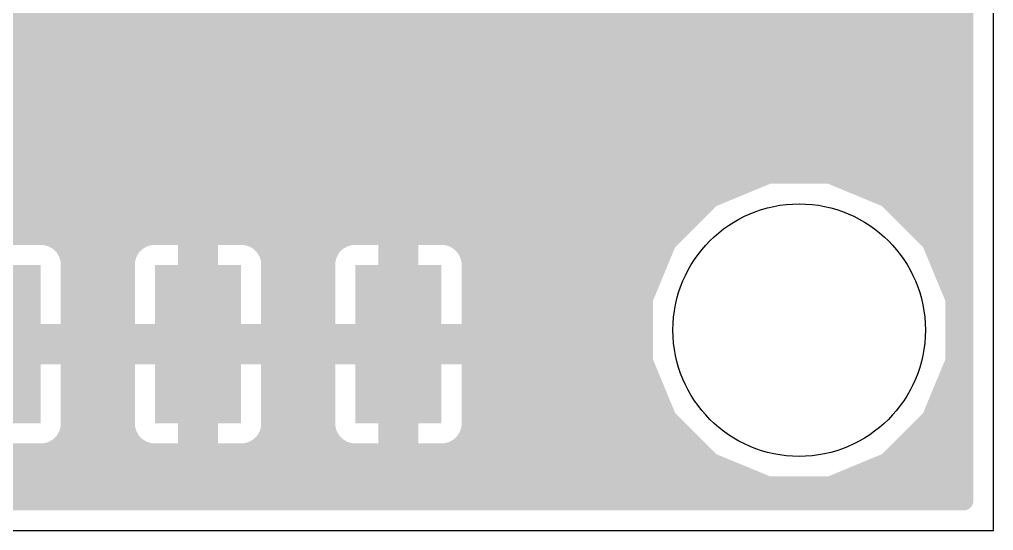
# Model space of a CAD drawing. Extents: x 0 to 38, y 0 to 44.4.
# Drawn here: x 25.68 to 38.02, y 0 to 6.48 of the extents above; entities that cross this region are included whole.
import ezdxf

# ---------------------------------------------------------------- set-up
doc = ezdxf.new("R2010")
doc.units = 0
doc.layers.add('1', color=22, linetype='CONTINUOUS')
doc.layers.add('20', color=7, linetype='CONTINUOUS')

# ---------------------------------------------------------------- blocks, each defined once
blk = doc.blocks.new('RECT')
blk.add_solid([(-0.5, -0.5), (0.5, -0.5), (-0.5, 0.5), (0.5, 0.5)])

msp = doc.modelspace()

# ---------------------------------------------------------------- linework, layer by layer
at = {"layer": '1', "const_width": 0.254}
for points in [[(37.643, 44.059), (37.643, 0.381)], [(8.0742, 6.604), (37.643, 6.604)], [(10.4314, 6.35), (37.643, 6.35)], [(10.4314, 6.096), (37.643, 6.096)], [(10.4314, 5.842), (37.643, 5.842)], [(10.4314, 5.588), (37.643, 5.588)], [(10.4314, 5.334), (37.643, 5.334)], [(10.4231, 5.08), (37.643, 5.08)], [(0.381, 4.826), (37.643, 4.826)], [(0.381, 4.572), (37.643, 4.572)], [(35.166, 4.521), (34.4379, 4.2194)], [(35.954, 4.521), (35.166, 4.521)], [(36.6821, 4.2194), (35.954, 4.521)], [(3.4241, 4.318), (34.6759, 4.318)], [(34.4379, 4.2194), (33.8806, 3.6621)], [(36.4441, 4.318), (37.643, 4.318)], [(37.2394, 3.6621), (36.6821, 4.2194)], [(3.8176, 4.064), (34.2824, 4.064)], [(36.8376, 4.064), (37.643, 4.064)], [(4.0716, 3.81), (34.0284, 3.81)], [(25.9963, 3.7465), (25.527, 3.7465)], [(26.0932, 3.7205), (25.9963, 3.7465)], [(26.18, 3.6704), (26.0932, 3.7205)], [(27.2468, 3.7205), (27.16, 3.6704)], [(27.3437, 3.7465), (27.2468, 3.7205)], [(27.813, 3.7465), (27.3437, 3.7465)], [(27.813, 2.4892), (27.813, 3.7465)], [(28.067, 3.7465), (28.067, 2.4892)], [(28.5363, 3.7465), (28.067, 3.7465)], [(28.6332, 3.7205), (28.5363, 3.7465)], [(28.72, 3.6704), (28.6332, 3.7205)], [(29.7868, 3.7205), (29.7, 3.6704)], [(29.8837, 3.7465), (29.7868, 3.7205)], [(30.353, 3.7465), (29.8837, 3.7465)], [(30.353, 2.4892), (30.353, 3.7465)], [(30.607, 3.7465), (30.607, 2.4892)], [(31.0763, 3.7465), (30.607, 3.7465)], [(31.1732, 3.7205), (31.0763, 3.7465)], [(31.26, 3.6704), (31.1732, 3.7205)], [(37.0916, 3.81), (37.643, 3.81)], [(26.251, 3.5994), (26.18, 3.6704)], [(26.3011, 3.5126), (26.251, 3.5994)], [(27.089, 3.5994), (27.0389, 3.5126)], [(27.16, 3.6704), (27.089, 3.5994)], [(28.791, 3.5994), (28.72, 3.6704)], [(28.8411, 3.5126), (28.791, 3.5994)], [(29.629, 3.5994), (29.5789, 3.5126)], [(29.7, 3.6704), (29.629, 3.5994)], [(31.331, 3.5994), (31.26, 3.6704)], [(31.3811, 3.5126), (31.331, 3.5994)], [(33.8806, 3.6621), (33.579, 2.934)], [(37.541, 2.934), (37.2394, 3.6621)], [(26.2761, 3.556), (27.0639, 3.556)], [(26.3271, 3.4157), (26.3011, 3.5126)], [(27.0389, 3.5126), (27.0129, 3.4157)], [(27.813, 3.556), (28.067, 3.556)], [(28.8161, 3.556), (29.6039, 3.556)], [(28.8671, 3.4157), (28.8411, 3.5126)], [(29.5789, 3.5126), (29.5529, 3.4157)], [(30.353, 3.556), (30.607, 3.556)], [(31.3561, 3.556), (33.8366, 3.556)], [(31.4071, 3.4157), (31.3811, 3.5126)], [(37.2834, 3.556), (37.643, 3.556)], [(26.3271, 2.4892), (26.3271, 3.4157)], [(27.0129, 3.4157), (27.0129, 2.4892)], [(28.8671, 2.4892), (28.8671, 3.4157)], [(29.5529, 3.4157), (29.5529, 2.4892)], [(31.4071, 2.4892), (31.4071, 3.4157)], [(26.3271, 3.302), (27.0129, 3.302)], [(27.813, 3.302), (28.067, 3.302)], [(28.8671, 3.302), (29.5529, 3.302)], [(30.353, 3.302), (30.607, 3.302)], [(31.4071, 3.302), (33.7314, 3.302)], [(37.3886, 3.302), (37.643, 3.302)], [(26.3271, 3.048), (27.0129, 3.048)], [(27.813, 3.048), (28.067, 3.048)], [(28.8671, 3.048), (29.5529, 3.048)], [(30.353, 3.048), (30.607, 3.048)], [(31.4071, 3.048), (33.6262, 3.048)], [(37.4938, 3.048), (37.643, 3.048)], [(33.579, 2.934), (33.579, 2.146)], [(37.541, 2.146), (37.541, 2.934)], [(26.3271, 2.794), (27.0129, 2.794)], [(27.813, 2.794), (28.067, 2.794)], [(28.8671, 2.794), (29.5529, 2.794)], [(30.353, 2.794), (30.607, 2.794)], [(31.4071, 2.794), (33.579, 2.794)], [(37.541, 2.794), (37.643, 2.794)], [(25.527, 2.4892), (26.3271, 2.4892)], [(26.3271, 2.54), (27.0129, 2.54)], [(27.0129, 2.4892), (27.813, 2.4892)], [(27.813, 2.54), (28.067, 2.54)], [(28.067, 2.4892), (27.813, 2.4892)], [(27.813, 2.4892), (27.813, 2.2352)], [(28.067, 2.2352), (28.067, 2.4892)], [(28.067, 2.4892), (28.8671, 2.4892)], [(28.8671, 2.54), (29.5529, 2.54)], [(29.5529, 2.4892), (30.353, 2.4892)], [(30.353, 2.54), (30.607, 2.54)], [(30.607, 2.4892), (30.353, 2.4892)], [(30.353, 2.4892), (30.353, 2.2352)], [(30.607, 2.2352), (30.607, 2.4892)], [(30.607, 2.4892), (31.4071, 2.4892)], [(31.4071, 2.54), (33.579, 2.54)], [(37.541, 2.54), (37.643, 2.54)], [(25.527, 2.286), (27.813, 2.286)], [(26.3271, 2.2352), (25.527, 2.2352)], [(26.3271, 1.3087), (26.3271, 2.2352)], [(27.813, 2.2352), (27.0129, 2.2352)], [(27.0129, 2.2352), (27.0129, 1.3087)], [(27.813, 0.9779), (27.813, 2.2352)], [(27.813, 2.2352), (28.067, 2.2352)], [(28.067, 2.286), (30.353, 2.286)], [(28.067, 2.2352), (28.067, 0.9779)], [(28.8671, 2.2352), (28.067, 2.2352)], [(28.8671, 1.3087), (28.8671, 2.2352)], [(30.353, 2.2352), (29.5529, 2.2352)], [(29.5529, 2.2352), (29.5529, 1.3087)], [(30.353, 0.9779), (30.353, 2.2352)], [(30.353, 2.2352), (30.607, 2.2352)], [(30.607, 2.286), (33.579, 2.286)], [(30.607, 2.2352), (30.607, 0.9779)], [(31.4071, 2.2352), (30.607, 2.2352)], [(31.4071, 1.3087), (31.4071, 2.2352)], [(37.541, 2.286), (37.643, 2.286)], [(33.579, 2.146), (33.8806, 1.4179)], [(37.2394, 1.4179), (37.541, 2.146)], [(26.3271, 2.032), (27.0129, 2.032)], [(27.813, 2.032), (28.067, 2.032)], [(28.8671, 2.032), (29.5529, 2.032)], [(30.353, 2.032), (30.607, 2.032)], [(31.4071, 2.032), (33.6262, 2.032)], [(37.4938, 2.032), (37.643, 2.032)], [(26.3271, 1.778), (27.0129, 1.778)], [(27.813, 1.778), (28.067, 1.778)], [(28.8671, 1.778), (29.5529, 1.778)], [(30.353, 1.778), (30.607, 1.778)], [(31.4071, 1.778), (33.7314, 1.778)], [(37.3886, 1.778), (37.643, 1.778)], [(26.3271, 1.524), (27.0129, 1.524)], [(27.813, 1.524), (28.067, 1.524)], [(28.8671, 1.524), (29.5529, 1.524)], [(30.353, 1.524), (30.607, 1.524)], [(31.4071, 1.524), (33.8366, 1.524)], [(37.2834, 1.524), (37.643, 1.524)], [(33.8806, 1.4179), (34.4379, 0.8606)], [(36.6821, 0.8606), (37.2394, 1.4179)], [(26.3011, 1.2118), (26.3271, 1.3087)], [(26.3167, 1.27), (27.0233, 1.27)], [(27.0129, 1.3087), (27.0389, 1.2118)], [(27.813, 1.27), (28.067, 1.27)], [(28.8411, 1.2118), (28.8671, 1.3087)], [(28.8567, 1.27), (29.5633, 1.27)], [(29.5529, 1.3087), (29.5789, 1.2118)], [(30.353, 1.27), (30.607, 1.27)], [(31.3811, 1.2118), (31.4071, 1.3087)], [(31.3967, 1.27), (34.0284, 1.27)], [(37.0916, 1.27), (37.643, 1.27)], [(26.18, 1.054), (26.251, 1.125)], [(26.251, 1.125), (26.3011, 1.2118)], [(27.0389, 1.2118), (27.089, 1.125)], [(27.089, 1.125), (27.16, 1.054)], [(28.72, 1.054), (28.791, 1.125)], [(28.791, 1.125), (28.8411, 1.2118)], [(29.5789, 1.2118), (29.629, 1.125)], [(29.629, 1.125), (29.7, 1.054)], [(31.26, 1.054), (31.331, 1.125)], [(31.331, 1.125), (31.3811, 1.2118)], [(25.9963, 0.9779), (26.0932, 1.0039)], [(26.0932, 1.0039), (26.18, 1.054)], [(26.1142, 1.016), (27.2258, 1.016)], [(27.16, 1.054), (27.2468, 1.0039)], [(27.2468, 1.0039), (27.3437, 0.9779)], [(27.813, 1.016), (28.067, 1.016)], [(28.5363, 0.9779), (28.6332, 1.0039)], [(28.6332, 1.0039), (28.72, 1.054)], [(28.6542, 1.016), (29.7658, 1.016)], [(29.7, 1.054), (29.7868, 1.0039)], [(29.7868, 1.0039), (29.8837, 0.9779)], [(30.353, 1.016), (30.607, 1.016)], [(31.0763, 0.9779), (31.1732, 1.0039)], [(31.1732, 1.0039), (31.26, 1.054)], [(31.1942, 1.016), (34.2824, 1.016)], [(36.8376, 1.016), (37.643, 1.016)], [(25.527, 0.9779), (25.9963, 0.9779)], [(27.3437, 0.9779), (27.813, 0.9779)], [(28.067, 0.9779), (28.5363, 0.9779)], [(29.8837, 0.9779), (30.353, 0.9779)], [(30.607, 0.9779), (31.0763, 0.9779)], [(3.4241, 0.762), (34.6759, 0.762)], [(34.4379, 0.8606), (35.166, 0.559)], [(35.954, 0.559), (36.6821, 0.8606)], [(36.4441, 0.762), (37.643, 0.762)], [(0.381, 0.508), (37.643, 0.508)], [(35.166, 0.559), (35.954, 0.559)], [(37.643, 0.381), (0.381, 0.381)]]:
    msp.add_lwpolyline(points, dxfattribs=at)
at = {"layer": '1', "const_width": 0.127}
for points in [[(37.643, 6.5405, 1), (37.643, 6.6675)], [(37.643, 6.2865, 1), (37.643, 6.4135)], [(37.643, 6.0325, 1), (37.643, 6.1595)], [(37.643, 5.7785, 1), (37.643, 5.9055)], [(37.643, 5.5245, 1), (37.643, 5.6515)], [(37.643, 5.2705, 1), (37.643, 5.3975)], [(37.643, 5.0165, 1), (37.643, 5.1435)], [(37.643, 4.7625, 1), (37.643, 4.8895)], [(37.643, 4.5085, 1), (37.643, 4.6355)], [(35.166, 4.5845, 1), (35.166, 4.4575)], [(35.1903, 4.4623, 1), (35.1417, 4.5797)], [(35.9783, 4.5797, 1), (35.9297, 4.4623)], [(35.954, 4.4575, 1), (35.954, 4.5845)], [(34.4136, 4.2781, 1), (34.4622, 4.1607)], [(34.4828, 4.1745, 1), (34.393, 4.2643)], [(34.6759, 4.2545, 1), (34.6759, 4.3815)], [(36.4441, 4.3815, 1), (36.4441, 4.2545)], [(36.727, 4.2643, 1), (36.6372, 4.1745)], [(36.6578, 4.1607, 1), (36.7064, 4.2781)], [(37.643, 4.2545, 1), (37.643, 4.3815)], [(34.2824, 4.0005, 1), (34.2824, 4.1275)], [(36.8376, 4.1275, 1), (36.8376, 4.0005)], [(37.643, 4.0005, 1), (37.643, 4.1275)], [(26.0127, 3.8078, 1), (25.9798, 3.6852)], [(25.9963, 3.683, 1), (25.9963, 3.81)], [(26.1249, 3.7755, 1), (26.0614, 3.6655)], [(26.0767, 3.6592, 1), (26.1096, 3.7819)], [(27.2304, 3.7819, 1), (27.2633, 3.6592)], [(27.2786, 3.6655, 1), (27.2151, 3.7755)], [(27.3437, 3.81, 1), (27.3437, 3.683)], [(27.3602, 3.6852, 1), (27.3273, 3.8078)], [(27.8765, 3.7465, 1), (27.7495, 3.7465)], [(27.813, 3.683, 1), (27.813, 3.81)], [(28.1305, 3.7465, 1), (28.0035, 3.7465)], [(28.067, 3.81, 1), (28.067, 3.683)], [(28.5527, 3.8078, 1), (28.5198, 3.6852)], [(28.5363, 3.683, 1), (28.5363, 3.81)], [(28.6649, 3.7755, 1), (28.6014, 3.6655)], [(28.6167, 3.6592, 1), (28.6496, 3.7819)], [(29.7704, 3.7819, 1), (29.8033, 3.6592)], [(29.8186, 3.6655, 1), (29.7551, 3.7755)], [(29.8837, 3.81, 1), (29.8837, 3.683)], [(29.9002, 3.6852, 1), (29.8673, 3.8078)], [(30.4165, 3.7465, 1), (30.2895, 3.7465)], [(30.353, 3.683, 1), (30.353, 3.81)], [(30.6705, 3.7465, 1), (30.5435, 3.7465)], [(30.607, 3.81, 1), (30.607, 3.683)], [(31.0927, 3.8078, 1), (31.0598, 3.6852)], [(31.0763, 3.683, 1), (31.0763, 3.81)], [(31.2049, 3.7755, 1), (31.1414, 3.6655)], [(31.1567, 3.6592, 1), (31.1896, 3.7819)], [(34.0284, 3.7465, 1), (34.0284, 3.8735)], [(37.0916, 3.8735, 1), (37.0916, 3.7465)], [(37.643, 3.7465, 1), (37.643, 3.8735)], [(26.2249, 3.7153, 1), (26.1351, 3.6255)], [(26.1483, 3.6154, 1), (26.2118, 3.7254)], [(26.306, 3.6312, 1), (26.196, 3.5677)], [(26.2061, 3.5545, 1), (26.2959, 3.6443)], [(27.0441, 3.6443, 1), (27.1339, 3.5545)], [(27.144, 3.5677, 1), (27.034, 3.6312)], [(27.1282, 3.7254, 1), (27.1917, 3.6154)], [(27.2049, 3.6255, 1), (27.1151, 3.7153)], [(28.7649, 3.7153, 1), (28.6751, 3.6255)], [(28.6883, 3.6154, 1), (28.7518, 3.7254)], [(28.846, 3.6312, 1), (28.736, 3.5677)], [(28.7461, 3.5545, 1), (28.8359, 3.6443)], [(29.5841, 3.6443, 1), (29.6739, 3.5545)], [(29.684, 3.5677, 1), (29.574, 3.6312)], [(29.6682, 3.7254, 1), (29.7317, 3.6154)], [(29.7449, 3.6255, 1), (29.6551, 3.7153)], [(31.3049, 3.7153, 1), (31.2151, 3.6255)], [(31.2283, 3.6154, 1), (31.2918, 3.7254)], [(31.386, 3.6312, 1), (31.276, 3.5677)], [(31.2861, 3.5545, 1), (31.3759, 3.6443)], [(33.8357, 3.707, 1), (33.9255, 3.6172)], [(33.9393, 3.6378, 1), (33.8219, 3.6864)], [(37.2981, 3.6864, 1), (37.1807, 3.6378)], [(37.1945, 3.6172, 1), (37.2843, 3.707)], [(26.2761, 3.6195, 1), (26.2761, 3.4925)], [(26.3625, 3.529, 1), (26.2398, 3.4961)], [(26.2461, 3.4808, 1), (26.3561, 3.5443)], [(26.9839, 3.5443, 1), (27.0939, 3.4808)], [(27.1002, 3.4961, 1), (26.9775, 3.529)], [(27.0639, 3.4925, 1), (27.0639, 3.6195)], [(27.813, 3.6195, 1), (27.813, 3.4925)], [(28.067, 3.4925, 1), (28.067, 3.6195)], [(28.8161, 3.6195, 1), (28.8161, 3.4925)], [(28.9025, 3.529, 1), (28.7798, 3.4961)], [(28.7861, 3.4808, 1), (28.8961, 3.5443)], [(29.5239, 3.5443, 1), (29.6339, 3.4808)], [(29.6402, 3.4961, 1), (29.5175, 3.529)], [(29.6039, 3.4925, 1), (29.6039, 3.6195)], [(30.353, 3.6195, 1), (30.353, 3.4925)], [(30.607, 3.4925, 1), (30.607, 3.6195)], [(31.3561, 3.6195, 1), (31.3561, 3.4925)], [(31.4425, 3.529, 1), (31.3198, 3.4961)], [(31.3261, 3.4808, 1), (31.4361, 3.5443)], [(33.8366, 3.4925, 1), (33.8366, 3.6195)], [(37.2834, 3.6195, 1), (37.2834, 3.4925)], [(37.643, 3.4925, 1), (37.643, 3.6195)], [(26.3906, 3.4157, 1), (26.2636, 3.4157)], [(26.2658, 3.3992, 1), (26.3884, 3.4321)], [(27.0764, 3.4157, 1), (26.9494, 3.4157)], [(26.9516, 3.4321, 1), (27.0742, 3.3992)], [(28.9306, 3.4157, 1), (28.8036, 3.4157)], [(28.8058, 3.3992, 1), (28.9284, 3.4321)], [(29.6164, 3.4157, 1), (29.4894, 3.4157)], [(29.4916, 3.4321, 1), (29.6142, 3.3992)], [(31.4706, 3.4157, 1), (31.3436, 3.4157)], [(31.3458, 3.3992, 1), (31.4684, 3.4321)], [(26.3271, 3.3655, 1), (26.3271, 3.2385)], [(27.0129, 3.2385, 1), (27.0129, 3.3655)], [(27.813, 3.3655, 1), (27.813, 3.2385)], [(28.067, 3.2385, 1), (28.067, 3.3655)], [(28.8671, 3.3655, 1), (28.8671, 3.2385)], [(29.5529, 3.2385, 1), (29.5529, 3.3655)], [(30.353, 3.3655, 1), (30.353, 3.2385)], [(30.607, 3.2385, 1), (30.607, 3.3655)], [(31.4071, 3.3655, 1), (31.4071, 3.2385)], [(33.7314, 3.2385, 1), (33.7314, 3.3655)], [(37.3886, 3.3655, 1), (37.3886, 3.2385)], [(37.643, 3.2385, 1), (37.643, 3.3655)], [(26.3271, 3.1115, 1), (26.3271, 2.9845)], [(27.0129, 2.9845, 1), (27.0129, 3.1115)], [(27.813, 3.1115, 1), (27.813, 2.9845)], [(28.067, 2.9845, 1), (28.067, 3.1115)], [(28.8671, 3.1115, 1), (28.8671, 2.9845)], [(29.5529, 2.9845, 1), (29.5529, 3.1115)], [(30.353, 3.1115, 1), (30.353, 2.9845)], [(30.607, 2.9845, 1), (30.607, 3.1115)], [(31.4071, 3.1115, 1), (31.4071, 2.9845)], [(33.6262, 2.9845, 1), (33.6262, 3.1115)], [(37.4938, 3.1115, 1), (37.4938, 2.9845)], [(37.643, 2.9845, 1), (37.643, 3.1115)], [(33.6425, 2.934, 1), (33.5155, 2.934)], [(33.5203, 2.9583, 1), (33.6377, 2.9097)], [(37.6045, 2.934, 1), (37.4775, 2.934)], [(37.4823, 2.9097, 1), (37.5997, 2.9583)], [(26.3271, 2.8575, 1), (26.3271, 2.7305)], [(27.0129, 2.7305, 1), (27.0129, 2.8575)], [(27.813, 2.8575, 1), (27.813, 2.7305)], [(28.067, 2.7305, 1), (28.067, 2.8575)], [(28.8671, 2.8575, 1), (28.8671, 2.7305)], [(29.5529, 2.7305, 1), (29.5529, 2.8575)], [(30.353, 2.8575, 1), (30.353, 2.7305)], [(30.607, 2.7305, 1), (30.607, 2.8575)], [(31.4071, 2.8575, 1), (31.4071, 2.7305)], [(33.579, 2.7305, 1), (33.579, 2.8575)], [(37.541, 2.8575, 1), (37.541, 2.7305)], [(37.643, 2.7305, 1), (37.643, 2.8575)], [(26.3271, 2.6035, 1), (26.3271, 2.4765)], [(26.3271, 2.4257, 1), (26.3271, 2.5527)], [(27.0129, 2.5527, 1), (27.0129, 2.4257)], [(27.0129, 2.4765, 1), (27.0129, 2.6035)], [(27.813, 2.6035, 1), (27.813, 2.4765)], [(27.813, 2.5527, 1), (27.813, 2.4257)], [(27.8765, 2.4892, 1), (27.7495, 2.4892)], [(27.813, 2.4257, 1), (27.813, 2.5527)], [(28.1305, 2.4892, 1), (28.0035, 2.4892)], [(28.067, 2.5527, 1), (28.067, 2.4257)], [(28.067, 2.4765, 1), (28.067, 2.6035)], [(28.067, 2.4257, 1), (28.067, 2.5527)], [(28.8671, 2.6035, 1), (28.8671, 2.4765)], [(28.8671, 2.4257, 1), (28.8671, 2.5527)], [(29.5529, 2.5527, 1), (29.5529, 2.4257)], [(29.5529, 2.4765, 1), (29.5529, 2.6035)], [(30.353, 2.6035, 1), (30.353, 2.4765)], [(30.353, 2.5527, 1), (30.353, 2.4257)], [(30.4165, 2.4892, 1), (30.2895, 2.4892)], [(30.353, 2.4257, 1), (30.353, 2.5527)], [(30.6705, 2.4892, 1), (30.5435, 2.4892)], [(30.607, 2.5527, 1), (30.607, 2.4257)], [(30.607, 2.4765, 1), (30.607, 2.6035)], [(30.607, 2.4257, 1), (30.607, 2.5527)], [(31.4071, 2.6035, 1), (31.4071, 2.4765)], [(31.4071, 2.4257, 1), (31.4071, 2.5527)], [(33.579, 2.4765, 1), (33.579, 2.6035)], [(37.541, 2.6035, 1), (37.541, 2.4765)], [(37.643, 2.4765, 1), (37.643, 2.6035)], [(26.2636, 2.4892, 1), (26.3906, 2.4892)], [(26.9494, 2.4892, 1), (27.0764, 2.4892)], [(27.7495, 2.4892, 1), (27.8765, 2.4892)], [(28.0035, 2.4892, 1), (28.1305, 2.4892)], [(28.8036, 2.4892, 1), (28.9306, 2.4892)], [(29.4894, 2.4892, 1), (29.6164, 2.4892)], [(30.2895, 2.4892, 1), (30.4165, 2.4892)], [(30.5435, 2.4892, 1), (30.6705, 2.4892)], [(31.3436, 2.4892, 1), (31.4706, 2.4892)], [(26.3906, 2.2352, 1), (26.2636, 2.2352)], [(26.3271, 2.1717, 1), (26.3271, 2.2987)], [(27.0129, 2.2987, 1), (27.0129, 2.1717)], [(27.0764, 2.2352, 1), (26.9494, 2.2352)], [(27.8765, 2.2352, 1), (27.7495, 2.2352)], [(27.813, 2.2987, 1), (27.813, 2.1717)], [(27.813, 2.2225, 1), (27.813, 2.3495)], [(27.813, 2.1717, 1), (27.813, 2.2987)], [(28.067, 2.3495, 1), (28.067, 2.2225)], [(28.1305, 2.2352, 1), (28.0035, 2.2352)], [(28.067, 2.2987, 1), (28.067, 2.1717)], [(28.067, 2.1717, 1), (28.067, 2.2987)], [(28.9306, 2.2352, 1), (28.8036, 2.2352)], [(28.8671, 2.1717, 1), (28.8671, 2.2987)], [(29.5529, 2.2987, 1), (29.5529, 2.1717)], [(29.6164, 2.2352, 1), (29.4894, 2.2352)], [(30.4165, 2.2352, 1), (30.2895, 2.2352)], [(30.353, 2.2987, 1), (30.353, 2.1717)], [(30.353, 2.2225, 1), (30.353, 2.3495)], [(30.353, 2.1717, 1), (30.353, 2.2987)], [(30.607, 2.3495, 1), (30.607, 2.2225)], [(30.6705, 2.2352, 1), (30.5435, 2.2352)], [(30.607, 2.2987, 1), (30.607, 2.1717)], [(30.607, 2.1717, 1), (30.607, 2.2987)], [(31.4706, 2.2352, 1), (31.3436, 2.2352)], [(31.4071, 2.1717, 1), (31.4071, 2.2987)], [(33.579, 2.2225, 1), (33.579, 2.3495)], [(37.541, 2.3495, 1), (37.541, 2.2225)], [(37.643, 2.2225, 1), (37.643, 2.3495)], [(27.7495, 2.2352, 1), (27.8765, 2.2352)], [(28.0035, 2.2352, 1), (28.1305, 2.2352)], [(30.2895, 2.2352, 1), (30.4165, 2.2352)], [(30.5435, 2.2352, 1), (30.6705, 2.2352)], [(33.6377, 2.1703, 1), (33.5203, 2.1217)], [(37.5997, 2.1217, 1), (37.4823, 2.1703)], [(26.3271, 2.0955, 1), (26.3271, 1.9685)], [(27.0129, 1.9685, 1), (27.0129, 2.0955)], [(27.813, 2.0955, 1), (27.813, 1.9685)], [(28.067, 1.9685, 1), (28.067, 2.0955)], [(28.8671, 2.0955, 1), (28.8671, 1.9685)], [(29.5529, 1.9685, 1), (29.5529, 2.0955)], [(30.353, 2.0955, 1), (30.353, 1.9685)], [(30.607, 1.9685, 1), (30.607, 2.0955)], [(31.4071, 2.0955, 1), (31.4071, 1.9685)], [(33.5155, 2.146, 1), (33.6425, 2.146)], [(33.6262, 1.9685, 1), (33.6262, 2.0955)], [(37.4938, 2.0955, 1), (37.4938, 1.9685)], [(37.4775, 2.146, 1), (37.6045, 2.146)], [(37.643, 1.9685, 1), (37.643, 2.0955)], [(26.3271, 1.8415, 1), (26.3271, 1.7145)], [(27.0129, 1.7145, 1), (27.0129, 1.8415)], [(27.813, 1.8415, 1), (27.813, 1.7145)], [(28.067, 1.7145, 1), (28.067, 1.8415)], [(28.8671, 1.8415, 1), (28.8671, 1.7145)], [(29.5529, 1.7145, 1), (29.5529, 1.8415)], [(30.353, 1.8415, 1), (30.353, 1.7145)], [(30.607, 1.7145, 1), (30.607, 1.8415)], [(31.4071, 1.8415, 1), (31.4071, 1.7145)], [(33.7314, 1.7145, 1), (33.7314, 1.8415)], [(37.3886, 1.8415, 1), (37.3886, 1.7145)], [(37.643, 1.7145, 1), (37.643, 1.8415)], [(26.3271, 1.5875, 1), (26.3271, 1.4605)], [(27.0129, 1.4605, 1), (27.0129, 1.5875)], [(27.813, 1.5875, 1), (27.813, 1.4605)], [(28.067, 1.4605, 1), (28.067, 1.5875)], [(28.8671, 1.5875, 1), (28.8671, 1.4605)], [(29.5529, 1.4605, 1), (29.5529, 1.5875)], [(30.353, 1.5875, 1), (30.353, 1.4605)], [(30.607, 1.4605, 1), (30.607, 1.5875)], [(31.4071, 1.5875, 1), (31.4071, 1.4605)], [(33.8366, 1.4605, 1), (33.8366, 1.5875)], [(37.2834, 1.5875, 1), (37.2834, 1.4605)], [(37.643, 1.4605, 1), (37.643, 1.5875)], [(33.9255, 1.4628, 1), (33.8357, 1.373)], [(33.8219, 1.3936, 1), (33.9393, 1.4422)], [(37.1807, 1.4422, 1), (37.2981, 1.3936)], [(37.2843, 1.373, 1), (37.1945, 1.4628)], [(26.3167, 1.3335, 1), (26.3167, 1.2065)], [(26.2636, 1.3087, 1), (26.3906, 1.3087)], [(26.3884, 1.2923, 1), (26.2658, 1.3252)], [(27.0742, 1.3252, 1), (26.9516, 1.2923)], [(26.9494, 1.3087, 1), (27.0764, 1.3087)], [(27.0233, 1.2065, 1), (27.0233, 1.3335)], [(27.813, 1.3335, 1), (27.813, 1.2065)], [(28.067, 1.2065, 1), (28.067, 1.3335)], [(28.8567, 1.3335, 1), (28.8567, 1.2065)], [(28.8036, 1.3087, 1), (28.9306, 1.3087)], [(28.9284, 1.2923, 1), (28.8058, 1.3252)], [(29.6142, 1.3252, 1), (29.4916, 1.2923)], [(29.4894, 1.3087, 1), (29.6164, 1.3087)], [(29.5633, 1.2065, 1), (29.5633, 1.3335)], [(30.353, 1.3335, 1), (30.353, 1.2065)], [(30.607, 1.2065, 1), (30.607, 1.3335)], [(31.3967, 1.3335, 1), (31.3967, 1.2065)], [(31.3436, 1.3087, 1), (31.4706, 1.3087)], [(31.4684, 1.2923, 1), (31.3458, 1.3252)], [(34.0284, 1.2065, 1), (34.0284, 1.3335)], [(37.0916, 1.3335, 1), (37.0916, 1.2065)], [(37.643, 1.2065, 1), (37.643, 1.3335)], [(26.2959, 1.0801, 1), (26.2061, 1.1699)], [(26.2398, 1.2283, 1), (26.3625, 1.1954)], [(26.3561, 1.1801, 1), (26.2461, 1.2436)], [(27.0939, 1.2436, 1), (26.9839, 1.1801)], [(26.9775, 1.1954, 1), (27.1002, 1.2283)], [(27.1339, 1.1699, 1), (27.0441, 1.0801)], [(28.8359, 1.0801, 1), (28.7461, 1.1699)], [(28.7798, 1.2283, 1), (28.9025, 1.1954)], [(28.8961, 1.1801, 1), (28.7861, 1.2436)], [(29.6339, 1.2436, 1), (29.5239, 1.1801)], [(29.5175, 1.1954, 1), (29.6402, 1.2283)], [(29.6739, 1.1699, 1), (29.5841, 1.0801)], [(31.3759, 1.0801, 1), (31.2861, 1.1699)], [(31.3198, 1.2283, 1), (31.4425, 1.1954)], [(31.4361, 1.1801, 1), (31.3261, 1.2436)], [(26.0614, 1.0589, 1), (26.1249, 0.9489)], [(26.1142, 1.0795, 1), (26.1142, 0.9525)], [(26.1096, 0.9425, 1), (26.0767, 1.0652)], [(26.1351, 1.0989, 1), (26.2249, 1.0091)], [(26.2118, 0.999, 1), (26.1483, 1.109)], [(26.196, 1.1567, 1), (26.306, 1.0932)], [(27.034, 1.0932, 1), (27.144, 1.1567)], [(27.1917, 1.109, 1), (27.1282, 0.999)], [(27.1151, 1.0091, 1), (27.2049, 1.0989)], [(27.2633, 1.0652, 1), (27.2304, 0.9425)], [(27.2151, 0.9489, 1), (27.2786, 1.0589)], [(27.2258, 0.9525, 1), (27.2258, 1.0795)], [(27.813, 1.0795, 1), (27.813, 0.9525)], [(28.067, 0.9525, 1), (28.067, 1.0795)], [(28.6014, 1.0589, 1), (28.6649, 0.9489)], [(28.6542, 1.0795, 1), (28.6542, 0.9525)], [(28.6496, 0.9425, 1), (28.6167, 1.0652)], [(28.6751, 1.0989, 1), (28.7649, 1.0091)], [(28.7518, 0.999, 1), (28.6883, 1.109)], [(28.736, 1.1567, 1), (28.846, 1.0932)], [(29.574, 1.0932, 1), (29.684, 1.1567)], [(29.7317, 1.109, 1), (29.6682, 0.999)], [(29.6551, 1.0091, 1), (29.7449, 1.0989)], [(29.8033, 1.0652, 1), (29.7704, 0.9425)], [(29.7551, 0.9489, 1), (29.8186, 1.0589)], [(29.7658, 0.9525, 1), (29.7658, 1.0795)], [(30.353, 1.0795, 1), (30.353, 0.9525)], [(30.607, 0.9525, 1), (30.607, 1.0795)], [(31.1414, 1.0589, 1), (31.2049, 0.9489)], [(31.1942, 1.0795, 1), (31.1942, 0.9525)], [(31.1896, 0.9425, 1), (31.1567, 1.0652)], [(31.2151, 1.0989, 1), (31.3049, 1.0091)], [(31.2918, 0.999, 1), (31.2283, 1.109)], [(31.276, 1.1567, 1), (31.386, 1.0932)], [(34.2824, 0.9525, 1), (34.2824, 1.0795)], [(36.8376, 1.0795, 1), (36.8376, 0.9525)], [(37.643, 0.9525, 1), (37.643, 1.0795)], [(25.9798, 1.0392, 1), (26.0127, 0.9166)], [(25.9963, 0.9144, 1), (25.9963, 1.0414)], [(27.3437, 1.0414, 1), (27.3437, 0.9144)], [(27.3273, 0.9166, 1), (27.3602, 1.0392)], [(27.7495, 0.9779, 1), (27.8765, 0.9779)], [(27.813, 0.9144, 1), (27.813, 1.0414)], [(28.067, 1.0414, 1), (28.067, 0.9144)], [(28.0035, 0.9779, 1), (28.1305, 0.9779)], [(28.5198, 1.0392, 1), (28.5527, 0.9166)], [(28.5363, 0.9144, 1), (28.5363, 1.0414)], [(29.8837, 1.0414, 1), (29.8837, 0.9144)], [(29.8673, 0.9166, 1), (29.9002, 1.0392)], [(30.2895, 0.9779, 1), (30.4165, 0.9779)], [(30.353, 0.9144, 1), (30.353, 1.0414)], [(30.607, 1.0414, 1), (30.607, 0.9144)], [(30.5435, 0.9779, 1), (30.6705, 0.9779)], [(31.0598, 1.0392, 1), (31.0927, 0.9166)], [(31.0763, 0.9144, 1), (31.0763, 1.0414)], [(34.4622, 0.9193, 1), (34.4136, 0.8019)], [(34.393, 0.8157, 1), (34.4828, 0.9055)], [(34.6759, 0.6985, 1), (34.6759, 0.8255)], [(36.4441, 0.8255, 1), (36.4441, 0.6985)], [(36.6372, 0.9055, 1), (36.727, 0.8157)], [(36.7064, 0.8019, 1), (36.6578, 0.9193)], [(37.643, 0.6985, 1), (37.643, 0.8255)], [(35.166, 0.6225, 1), (35.166, 0.4955)], [(35.1417, 0.5003, 1), (35.1903, 0.6177)], [(35.9297, 0.6177, 1), (35.9783, 0.5003)], [(35.954, 0.4955, 1), (35.954, 0.6225)], [(37.643, 0.4445, 1), (37.643, 0.5715)], [(37.643, 0.3175, 1), (37.643, 0.4445)], [(37.5795, 0.381, 1), (37.7065, 0.381)]]:
    msp.add_lwpolyline(points, format="xyb", dxfattribs=at)
at = {"layer": '20'}
for p, q in [((38.024, 0), (38.024, 44.44)), ((0, 0), (38.024, 0))]:
    msp.add_line(p, q, dxfattribs=at)
msp.add_circle((35.56, 2.54), 1.6, dxfattribs=at)

# ---------------------------------------------------------------- block references
at = {"layer": '1', "xscale": 1.0922, "yscale": 2.0066}
for p in [(25.4, 2.3622), (27.94, 2.3622), (30.48, 2.3622)]:
    msp.add_blockref('RECT', p, dxfattribs=at)

doc.saveas('drawing.dxf')
